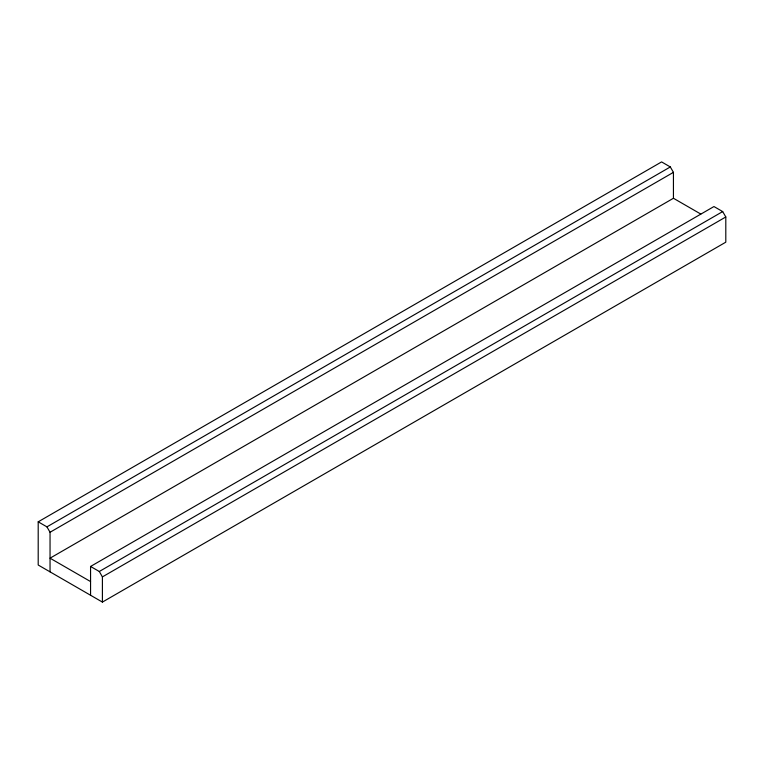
<?xml version="1.0" encoding="UTF-8"?>
<svg xmlns="http://www.w3.org/2000/svg" width="764" height="764" viewBox="0 0 764 764"><rect width="100%" height="100%" fill="white"/><g stroke="black" fill="none" stroke-linecap="round" stroke-linejoin="round"><path stroke-width="1.15" d="M90.563 595.251L90.563 566.458L713.958 206.547L722.687 211.58L725.8 216.976L725.8 242.178L102.405 602.089L38.2 565.016L38.2 521.822L661.595 161.911L670.314 166.953L673.437 172.349L673.437 198.268L50.042 558.178L90.563 581.566M38.2 521.822L46.929 526.864L670.314 166.953M50.042 571.854L50.042 532.26L673.437 172.349M90.563 566.458L99.291 571.491L722.687 211.58M102.405 602.089L102.405 576.896L725.8 216.976M673.437 198.268L700.789 214.054M99.291 571.491L102.405 576.896M46.929 526.864L50.042 532.26"/></g></svg>
